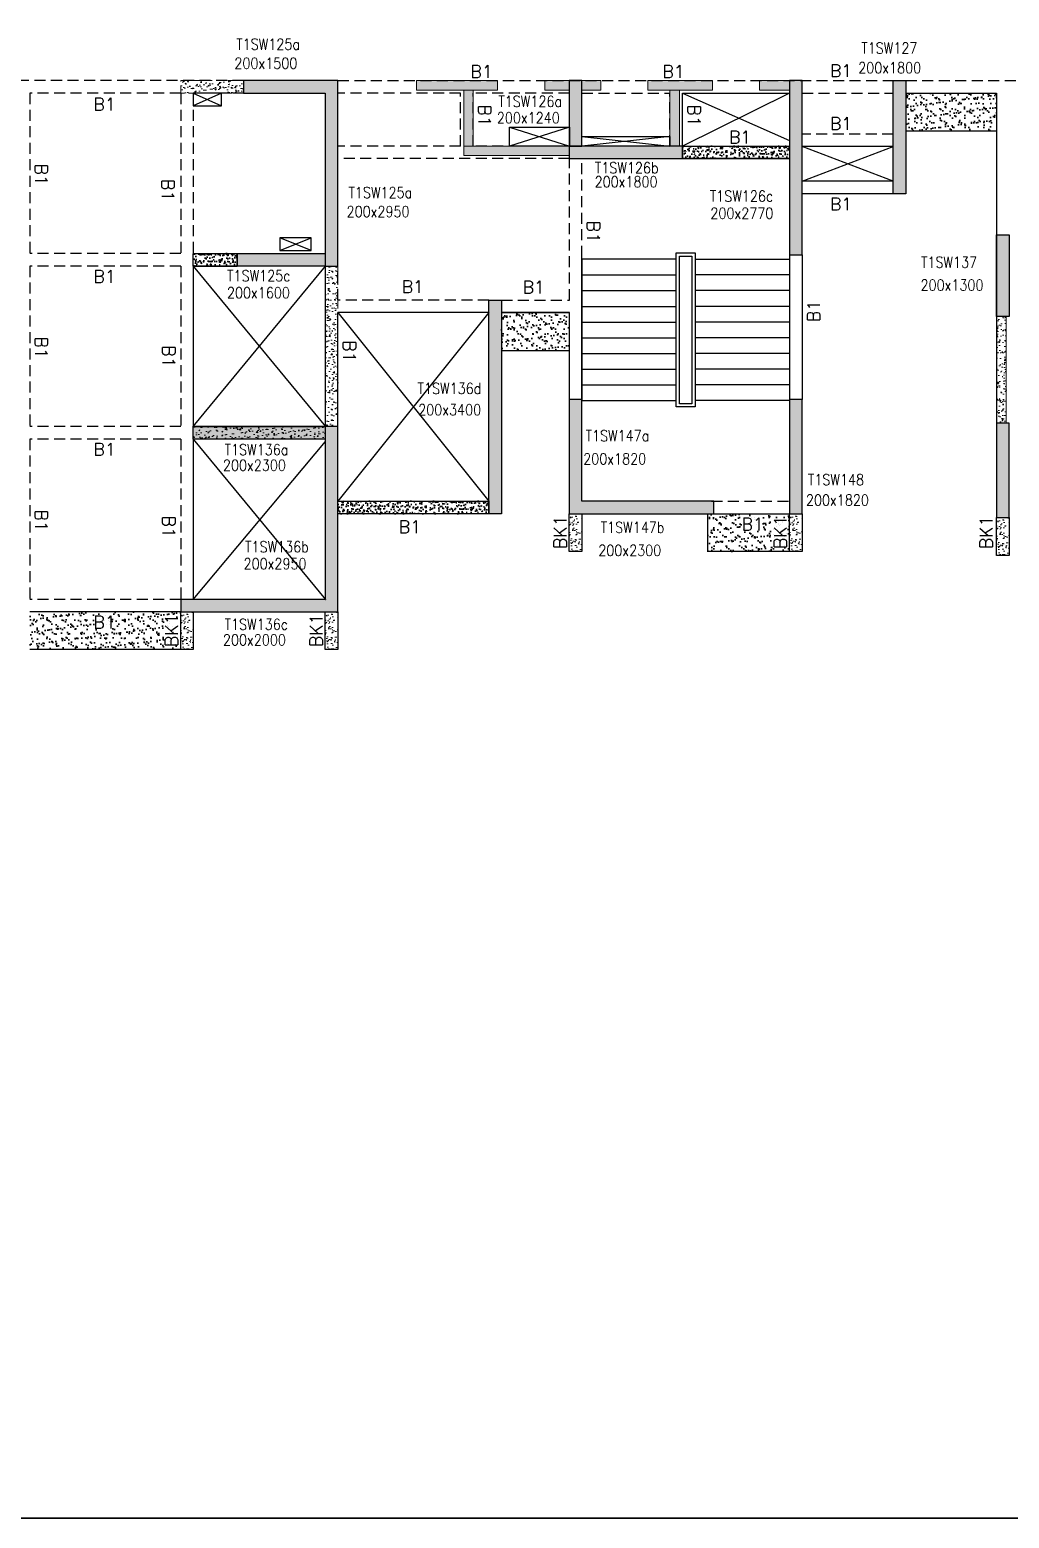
# Model space of a CAD drawing. Header units: millimetres. Extents: x 1078357 to 2594950, y -4969473 to -4636555.
# Drawn here: x 1298697 to 1314272, y -4684349 to -4660675 of the extents above; entities that cross this region are included whole.
import ezdxf

# ---------------------------------------------------------------- set-up
doc = ezdxf.new("R2010")
doc.units = ezdxf.units.MM
doc.header["$PDMODE"] = 35
for name, pattern in [('CONTINOUS', [0]), ('HIDDEN', [0.375, 0.25, -0.125]), ('New Retail block$0$CONTINOUS', [0])]:
    doc.linetypes.add(name, pattern=pattern)
for name, color, linetype, lineweight in [('A-_ANOTDIMA_D-', 6, 'Continuous', 13), ('Boundary', 40, 'Continuous', 30), ('COL. NO.', 30, 'Continuous', 25), ('COL. SIZE', 7, 'Continuous', 25), ('HATCH', 8, 'Continuous', 30), ('Origin', 40, 'Continuous', 30), ('RCC UPSTAND', 43, 'Continuous', 30), ('S-NON STR RCC WALL', 8, 'Continuous', 0)]:
    doc.layers.add(name, color=color, linetype=linetype, lineweight=lineweight)
for name, color, linetype in [('B-200x650', 241, 'HIDDEN'), ('NON STR. RCC WALL', 6, 'Continuous'), ('S-COLUMN_SHEAR WALL', 1, 'Continuous'), ('S-CUT OUT', 3, 'Continuous'), ('S-PROJECTION', 54, 'New Retail block$0$CONTINOUS'), ('S-STAIR', 8, 'Continuous')]:
    doc.layers.add(name, color=color, linetype=linetype)
doc.styles.add('ROMANS', font='romans.shx', dxfattribs={"width": 0.85})
pattern_1 = [(37.47015413, (-4966010.8, 23387093.43), (-4.72361136, 146.8264517), [0, -115.824, 0, -129.54, 0, -123.825]), (7.4701541, (-4966010.8, 23387093.43), (134.9689868, 214.9772528), [0, -62.484, 0, -104.394, 0, -40.005]), (327.47015413, (-4966104.53, 23387093.48), (237.29790347, 0.3075449), [0, -38.1, 0, -137.16, 0, -179.07]), (317.4701541, (-4966104.53, 23387093.48), (229.1017424, 66.759465), [0, -19.05, 0, -89.916, 0, -102.87])]
pattern_2 = [(50, (1260448.77, -4664336.14), (182.18467, -15.9391), [19.05, -209.55]), (355, (1260448.77, -4664336.14), (-35.2434, 191.05685), [15.24, -167.6406]), (100.45144, (1260463.95, -4664337.46), (146.94125, 175.11775), [16.19, -178.09024]), (46.1842, (1260448.77, -4664285.34), (271.079, -42.0423), [28.575, -314.325]), (96.63556, (1260471.36, -4664288.84), (237.4041, 247.4261), [24.285, -267.1356]), (351.18415, (1260448.77, -4664285.34), (237.4041, 247.4261), [22.86, -251.4597]), (21, (1260474.17, -4664298.04), (151.6144, -102.2652), [19.05, -209.55]), (326, (1260474.17, -4664298.04), (61.802, 184.188), [15.24, -167.64]), (71.45144, (1260486.8, -4664306.56), (213.4164, 81.9228), [16.19, -178.0899]), (37.5, (1260448.77, -4664336.135), (3.0886, 84.55504), [0, -165.608, 0, -170.18, 0, -168.275]), (7.5, (1260448.77, -4664336.135), (66.81966, 100.18057), [0, -97.028, 0, -161.798, 0, -64.135]), (327.5, (1260392.13, -4664336.135), (135.5906, -5.72874), [0, -63.5, 0, -198.12, 0, -262.89]), (317.5, (1260366.73, -4664336.14), (148.12918, 25.4265), [0, -82.55, 0, -131.572, 0, -186.69])]

# ---------------------------------------------------------------- blocks, each defined once
blk = doc.blocks.new('G$CD63B60BD')
at = {"layer": 'COL. NO.', "linetype": 'Continuous', "style": 'ROMANS', "width": 0.85}
for s, p in [('T1SW125a', (71784, 7441, -320)), ('T1SW127', (81723, 7381, -320)), ('T1SW126a', (75951, 6532, -320)), ('T1SW126b', (77486, 5476, -320)), ('T1SW125a', (73568, 5083, -320)), ('T1SW126c', (79314, 5025, -320)), ('T1SW137', (82673, 3974, -320)), ('T1SW125c', (71638, 3759, -320)), ('T1SW136d', (74667, 1967, 0)), ('T1SW147a', (77339, 1214, -320)), ('T1SW136a', (71599, 993, -320)), ('T1SW148', (80874, 516, -320)), ('T1SW147b', (77579, -243, -320)), ('T1SW136b', (71924, -552, -320)), ('T1SW136c', (71599, -1785, -320))]:
    blk.add_text(s, height=175, dxfattribs=at).set_placement(p)
at = {"layer": 'COL. SIZE', "linetype": 'Continuous', "style": 'ROMANS', "width": 0.85}
for s, p in [('200x1500', (71754, 7138, -320)), ('200x1800', (81674, 7067, -320)), ('200x1240', (75927, 6271, -320)), ('200x1800', (77482, 5253, -320)), ('200x2950', (73538, 4779, -320)), ('200x2770', (79323, 4753, -320)), ('200x1600', (71636, 3489, -320)), ('200x1300', (82665, 3611, -320)), ('200x3400', (74677, 1628, 0)), ('200x1820', (77301, 847, -320)), ('200x2300', (71572, 745, -320)), ('200x1820', (80843, 191, -320)), ('200x2300', (77541, -609, -320)), ('200x2950', (71900, -821, -320)), ('200x2000', (71572, -2033, -320))]:
    blk.add_text(s, height=175, dxfattribs=at).set_placement(p)

msp = doc.modelspace()

# ---------------------------------------------------------------- hatches: boundary and pattern name
at = {"layer": 'HATCH'}
h = msp.add_hatch(dxfattribs=at)
h.set_pattern_fill('AR-SAND', color=8, scale=3, angle=179.97015)
h.set_pattern_definition([(37.4701541, (-2763766.38, 14021004.98), (-4.72361136, 146.8264517), [0, -115.824, 0, -129.54, 0, -123.825]), (7.4701541, (-2763766.38, 14021004.98), (134.9689868, 214.9772528), [0, -62.484, 0, -104.394, 0, -40.005]), (327.4701541, (-2763860.1, 14021005.02), (237.2979035, 0.3075449), [0, -38.1, 0, -137.16, 0, -179.07]), (317.4701541, (-2763860.1, 14021005.02), (229.1017424, 66.759465), [0, -19.05, 0, -89.916, 0, -102.87])])
h.paths.add_polyline_path([(1314071.9, -4661684.3), (1312626.9, -4661684.3), (1312626.9, -4662284.5), (1314071.9, -4662284.5)])
h = msp.add_hatch(dxfattribs=at)
h.set_pattern_fill('AR-SAND', color=8, scale=3, angle=179.97015)
h.set_pattern_definition([(37.47015413, (-3860991.09, 18705024.16), (-4.72361136, 146.8264517), [0, -115.824, 0, -129.54, 0, -123.825]), (7.4701541, (-3860991.1, 18705024.16), (134.9689868, 214.9772528), [0, -62.484, 0, -104.394, 0, -40.005]), (327.4701541, (-3861084.82, 18705024.21), (237.2979035, 0.3075449), [0, -38.1, 0, -137.16, 0, -179.07]), (317.4701541, (-3861084.82, 18705024.21), (229.1017424, 66.759465), [0, -19.05, 0, -89.916, 0, -102.87])])
h.paths.add_polyline_path([(1307276.9, -4665174.3), (1306196.9, -4665174.3), (1306196.9, -4665774.3), (1307276.9, -4665774.3)])
h = msp.add_hatch(dxfattribs=at)
h.set_pattern_fill('AR-SAND', color=8, scale=3, angle=179.97015)
h.set_pattern_definition(pattern_1)
h.paths.add_polyline_path([(1310776.9, -4668972.7), (1309476.9, -4668974.4), (1309476.9, -4668374.4), (1309536.9, -4668374.4), (1309576.9, -4668374.4), (1310776.9, -4668374.4), (1310776.9, -4668972.7)], is_closed=False)
h.paths.add_polyline_path([(1310369.6, -4668387.9), (1310002.9, -4668387.9), (1310002.9, -4668687.9), (1310369.6, -4668687.9)], flags=24)
h = msp.add_hatch(dxfattribs=at)
h.set_pattern_fill('AR-SAND', color=8, scale=3, angle=179.97015)
h.set_pattern_definition(pattern_1)
h.paths.add_polyline_path([(1298696.9, -4669934.4), (1301096.9, -4669934.4), (1301096.9, -4670534.4), (1298696.9, -4670534.4)])
at = {"layer": 'RCC UPSTAND'}
h = msp.add_hatch(dxfattribs=at)
h.set_pattern_fill('AR-CONC', color=8, scale=20, angle=90)
h.set_pattern_definition([(140, (-1898923.35, -7199943.96), (12.550427, 143.4520365), [15, -165]), (85, (-1898923.35, -7199943.96), (-150.438427, -27.7502667), [12, -132]), (190.4514445, (-1898922.3, -7199932), (-137.887998, 115.7017693), [12.7480384, -140.2284224]), (136.1842, (-1898963.35, -7199943.96), (33.103856, 213.448266), [22.5, -247.5]), (186.6356355, (-1898960.59, -7199926.17), (-194.82372, 186.932389), [19.122068, -210.342752]), (81.184164, (-1898963.35, -7199943.96), (-194.82372, 186.932389), [18, -198]), (111, (-1898953.35, -7199923.96), (80.523778, 119.3814104), [15, -165]), (56, (-1898953.35, -7199923.96), (-145.030009, 48.6630664), [12, -132]), (161.4514447, (-1898946.64, -7199914.01), (-64.5062306, 168.0444753), [12.748038, -140.2284224]), (127.5, (-1898923.35, -7199943.96), (-66.57877077, 2.43197106), [0, -130.4, 0, -134, 0, -132.5]), (97.5, (-1898923.35, -7199943.96), (-78.8823424, 52.6139075), [0, -76.4, 0, -127.4, 0, -50.5]), (57.5, (-1898923.35, -7199988.56), (4.51097435, 106.7644872), [0, -50, 0, -156, 0, -207]), (47.5, (-1898923.35, -7200008.56), (-20.0209965, 116.6372339), [0, -65, 0, -103.6, 0, -147])])
h.paths.add_polyline_path([(1310776.7, -4662524.4), (1310776.7, -4662724.4), (1309076.7, -4662724.4), (1309076.7, -4662524.5)])
h = msp.add_hatch(dxfattribs=at)
h.set_pattern_fill('AR-CONC', color=8, scale=20, angle=90)
h.set_pattern_definition([(140, (-1907703.32, -7201653.97), (12.550427, 143.4520365), [15, -165]), (85, (-1907703.32, -7201653.97), (-150.438427, -27.7502667), [12, -132]), (190.4514445, (-1907702.28, -7201642.01), (-137.887998, 115.7017693), [12.7480384, -140.2284224]), (136.1842, (-1907743.32, -7201653.97), (33.103856, 213.448266), [22.5, -247.5]), (186.6356355, (-1907740.56, -7201636.18), (-194.82372, 186.932389), [19.122068, -210.342752]), (81.184164, (-1907743.32, -7201653.97), (-194.82372, 186.932389), [18, -198]), (111, (-1907733.32, -7201633.97), (80.523778, 119.3814104), [15, -165]), (56, (-1907733.32, -7201633.97), (-145.030009, 48.6630664), [12, -132]), (161.4514447, (-1907726.61, -7201624.02), (-64.5062306, 168.0444753), [12.748038, -140.2284224]), (127.5, (-1907703.323, -7201653.967), (-66.57877077, 2.43197106), [0, -130.4, 0, -134, 0, -132.5]), (97.5, (-1907703.32, -7201653.97), (-78.8823424, 52.6139075), [0, -76.4, 0, -127.4, 0, -50.5]), (57.5, (-1907703.323, -7201698.567), (4.51097435, 106.7644872), [0, -50, 0, -156, 0, -207]), (47.5, (-1907703.32, -7201718.57), (-20.0209965, 116.6372339), [0, -65, 0, -103.6, 0, -147])])
h.paths.add_polyline_path([(1301996.7, -4664234.4), (1301996.7, -4664434.4), (1301296.7, -4664434.5), (1301296.7, -4664234.5)])
h = msp.add_hatch(dxfattribs=at)
h.set_pattern_fill('AR-CONC', color=8, scale=20, angle=90)
h.set_pattern_definition([(140, (-1903703.32, -7205593.96), (12.550427, 143.4520365), [15, -165]), (85, (-1903703.32, -7205593.96), (-150.438427, -27.7502667), [12, -132]), (190.4514445, (-1903702.27, -7205582), (-137.887998, 115.7017693), [12.7480384, -140.2284224]), (136.1842, (-1903743.32, -7205593.96), (33.103856, 213.448266), [22.5, -247.5]), (186.6356355, (-1903740.56, -7205576.17), (-194.82372, 186.932389), [19.122068, -210.342752]), (81.184164, (-1903743.32, -7205593.96), (-194.82372, 186.932389), [18, -198]), (111, (-1903733.32, -7205573.96), (80.523778, 119.3814104), [15, -165]), (56, (-1903733.32, -7205573.96), (-145.030009, 48.6630664), [12, -132]), (161.4514447, (-1903726.61, -7205564), (-64.5062306, 168.0444753), [12.748038, -140.2284224]), (127.5, (-1903703.32, -7205593.955), (-66.57877077, 2.43197106), [0, -130.4, 0, -134, 0, -132.5]), (97.5, (-1903703.32, -7205593.955), (-78.8823424, 52.6139075), [0, -76.4, 0, -127.4, 0, -50.5]), (57.5, (-1903703.32, -7205638.555), (4.51097435, 106.7644872), [0, -50, 0, -156, 0, -207]), (47.5, (-1903703.32, -7205658.555), (-20.0209965, 116.6372339), [0, -65, 0, -103.6, 0, -147])])
h.paths.add_polyline_path([(1305996.7, -4668174.4), (1305996.7, -4668374.4), (1303596.7, -4668374.4), (1303596.7, -4668174.4)])
at = {"layer": 'S-COLUMN_SHEAR WALL', "lineweight": 25}
h = msp.add_hatch(color=1, dxfattribs=at)
h.dxf.hatch_style = 1
h.paths.add_polyline_path([(1302096.7, -4661684.4), (1303396.7, -4661684.4), (1303396.7, -4664434.4), (1303596.7, -4664434.4), (1303596.7, -4661484.4), (1302096.7, -4661484.4)])
h = msp.add_hatch(color=1, dxfattribs=at)
h.dxf.hatch_style = 1
h.paths.add_polyline_path([(1307476.7, -4661484.4), (1307276.7, -4661484.4), (1307276.7, -4662524.4), (1307476.7, -4662524.4)])
h = msp.add_hatch(color=1, dxfattribs=at)
h.dxf.hatch_style = 1
h.paths.add_polyline_path([(1310976.7, -4661484.4), (1310776.7, -4661484.4), (1310776.7, -4664254.4), (1310976.7, -4664254.4)])
h = msp.add_hatch(color=1, dxfattribs=at)
h.dxf.hatch_style = 1
h.paths.add_polyline_path([(1312626.7, -4663284.4), (1312426.7, -4663284.4), (1312426.7, -4661484.4), (1312626.7, -4661484.4)])
h = msp.add_hatch(color=1, dxfattribs=at)
h.dxf.hatch_style = 1
h.paths.add_polyline_path([(1307276.7, -4662724.4), (1309076.7, -4662724.4), (1309076.7, -4662524.5), (1307276.7, -4662524.5)])
h = msp.add_hatch(color=1, dxfattribs=at)
h.dxf.hatch_style = 1
h.paths.add_polyline_path([(1314221.7, -4663934.4), (1314207.9, -4663934.4), (1314163, -4663934.4), (1314071.7, -4663934.4), (1314071.7, -4665234.4), (1314271.7, -4665234.4), (1314271.7, -4664084.4), (1314271.7, -4663934.4)])
h = msp.add_hatch(color=1, dxfattribs=at)
h.dxf.hatch_style = 1
h.paths.add_polyline_path([(1303396.7, -4664234.4), (1303396.7, -4664434.4), (1301996.7, -4664434.4), (1301996.7, -4664234.4)])
h = msp.add_hatch(color=1, dxfattribs=at)
h.dxf.hatch_style = 1
h.paths.add_polyline_path([(1305996.7, -4664974.4), (1305996.7, -4668374.4), (1306196.7, -4668374.4), (1306196.7, -4664974.4)])
h = msp.add_hatch(color=1, dxfattribs=at)
h.dxf.hatch_style = 1
h.paths.add_polyline_path([(1307276.7, -4668374.4), (1309576.7, -4668374.4), (1309576.7, -4668174.4), (1307476.7, -4668174.4), (1307476.7, -4666554.4), (1307276.7, -4666554.4)])
h = msp.add_hatch(color=1, dxfattribs=at)
h.dxf.hatch_style = 1
h.paths.add_polyline_path([(1310976.7, -4666554.4), (1310776.7, -4666554.4), (1310776.7, -4668374.4), (1310976.7, -4668374.4)])
h = msp.add_hatch(color=1, dxfattribs=at)
h.dxf.hatch_style = 1
h.paths.add_polyline_path([(1314071.7, -4668434.4), (1314271.7, -4668434.4), (1314271.7, -4666934.4), (1314071.7, -4666934.4)])
h = msp.add_hatch(color=1, dxfattribs=at)
h.dxf.hatch_style = 1
h.paths.add_polyline_path([(1301096.7, -4669934.4), (1303596.7, -4669934.4), (1303596.7, -4666984.4), (1303396.7, -4666984.4), (1303396.7, -4669734.4), (1301096.7, -4669734.4), (1301096.7, -4669934.4)], is_closed=False)
h = msp.add_hatch(color=1, dxfattribs=at)
h.dxf.hatch_style = 1
h.paths.add_polyline_path([(1301296.7, -4666984.4), (1303396.7, -4666984.4), (1303396.7, -4667184.4), (1301296.7, -4667184.4)])
h = msp.add_hatch(color=1, dxfattribs=at)
h.dxf.hatch_style = 1
h.paths.add_polyline_path([(1303396.7, -4666984.4), (1301296.7, -4666984.4), (1301296.7, -4667184.4), (1303396.7, -4667184.4)])
at = {"layer": 'S-NON STR RCC WALL', "linetype": 'HIDDEN', "ltscale": 500}
h = msp.add_hatch(dxfattribs=at)
h.set_pattern_fill('AR-CONC', color=256, angle=180)
h.set_pattern_definition([(50, (163224.05, 19683.05), (182.184669, -15.9390855), [19.05, -209.55]), (355, (163224.05, 19683.05), (-35.2434214, 191.056845), [15.24, -167.640584]), (100.4514447, (163239.24, 19681.72), (146.941247, 175.117752), [16.190009, -178.0902446]), (46.1842, (163224.05, 19733.85), (271.079041, -42.042328), [28.575, -314.325]), (96.6355576, (163246.64, 19730.35), (237.404134, 247.426125), [24.285023, -267.135608]), (351.184151, (163224.05, 19733.85), (237.404134, 247.426125), [22.859967, -251.459732]), (21, (163249.45, 19721.15), (151.6143913, -102.265198), [19.05, -209.55]), (326, (163249.45, 19721.15), (61.802028, 184.187966), [15.24, -167.64]), (71.451445, (163262.09, 19712.63), (213.416419, 81.922769), [16.190009, -178.0899376]), (37.5, (163224.054, 19683.05), (3.08860325, 84.5550389), [0, -165.608, 0, -170.18, 0, -168.275]), (7.5, (163224.05, 19683.05), (66.8196625, 100.1805748), [0, -97.028, 0, -161.798, 0, -64.135]), (327.5, (163167.41, 19683.05), (135.5905952, -5.728744), [0, -63.5, 0, -198.12, 0, -262.89]), (317.5, (163142.01, 19683.05), (148.1291814, 25.426491), [0, -82.55, 0, -131.572, 0, -186.69])])
h.paths.add_polyline_path([(1301096.9, -4661484.4), (1302096.9, -4661484.4), (1302096.9, -4661684.4), (1301096.9, -4661684.4)])
at = {"layer": 'S-NON STR RCC WALL', "ltscale": 700}
h = msp.add_hatch(dxfattribs=at)
h.set_pattern_fill('AR-CONC', color=256)
h.set_pattern_definition([(50, (154880.57, 155337.33), (182.184669, -15.9390855), [19.05, -209.55]), (355, (154880.57, 155337.33), (-35.2434214, 191.056845), [15.24, -167.640584]), (100.4514447, (154895.75, 155336), (146.941247, 175.117752), [16.190009, -178.0902446]), (46.1842, (154880.57, 155388.13), (271.079041, -42.042328), [28.575, -314.325]), (96.6355576, (154903.16, 155384.63), (237.404134, 247.426125), [24.285023, -267.135608]), (351.184151, (154880.57, 155388.13), (237.404134, 247.426125), [22.859967, -251.459732]), (21, (154905.97, 155375.43), (151.6143913, -102.265198), [19.05, -209.55]), (326, (154905.97, 155375.43), (61.802028, 184.187966), [15.24, -167.64]), (71.451445, (154918.6, 155366.91), (213.416419, 81.922769), [16.190009, -178.0899376]), (37.5, (154880.567, 155337.334), (3.08860325, 84.5550389), [0, -165.608, 0, -170.18, 0, -168.275]), (7.5, (154880.57, 155337.33), (66.8196625, 100.1805748), [0, -97.028, 0, -161.798, 0, -64.135]), (327.5, (154823.925, 155337.334), (135.5905952, -5.728744), [0, -63.5, 0, -198.12, 0, -262.89]), (317.5, (154798.52, 155337.33), (148.1291814, 25.426491), [0, -82.55, 0, -131.572, 0, -186.69])])
h.paths.add_polyline_path([(1310301.9, -4661634.4), (1310776.9, -4661634.4), (1310776.9, -4661484.4), (1310301.9, -4661484.4)])
h.paths.add_polyline_path([(1305596.9, -4661634.4), (1305746.9, -4661634.4), (1305746.9, -4662524.4), (1305596.9, -4662524.4)])
h.paths.add_polyline_path([(1308526.9, -4661634.4), (1309551.9, -4661634.4), (1309551.9, -4661484.4), (1308526.9, -4661484.4)])
h.paths.add_polyline_path([(1307476.9, -4661484.4), (1307776.9, -4661484.4), (1307776.9, -4661634.4), (1307476.9, -4661634.4)])
h.paths.add_polyline_path([(1305596.9, -4662674.4), (1307276.9, -4662674.4), (1307276.9, -4662524.4), (1305596.9, -4662524.4)])
h.paths.add_polyline_path([(1306886.9, -4661634.4), (1307276.9, -4661634.4), (1307276.9, -4661484.4), (1306886.9, -4661484.4)])
h.paths.add_polyline_path([(1304846.9, -4661634.4), (1306136.9, -4661634.4), (1306136.9, -4661484.4), (1304846.9, -4661484.4)])
h.paths.add_polyline_path([(1308876.9, -4661634.4), (1309026.9, -4661634.4), (1309026.9, -4662524.4), (1308876.9, -4662524.4)])
at = {"layer": 'S-NON STR RCC WALL', "linetype": 'HIDDEN', "ltscale": 500}
h = msp.add_hatch(dxfattribs=at)
h.set_pattern_fill('AR-CONC', color=256, angle=180)
h.set_pattern_definition(pattern_2)
h.paths.add_polyline_path([(1303596.9, -4664434.4), (1303396.9, -4664434.4), (1303396.9, -4666984.4), (1303596.9, -4666984.4)])
at = {"layer": 'S-NON STR RCC WALL'}
h = msp.add_hatch(dxfattribs=at)
h.set_pattern_fill('AR-CONC', color=256)
h.set_pattern_definition([(50, (-4011949.1, 18799845.6), (182.184669, -15.9390855), [19.05, -209.55]), (355, (-4011949.1, 18799845.6), (-35.2434214, 191.0568452), [15.24, -167.6405842]), (100.4514447, (-4011933.92, 18799844.27), (146.9412471, 175.1177519), [16.1900088, -178.0902446]), (46.1842, (-4011949.1, 18799896.4), (271.0790409, -42.042328), [28.575, -314.325]), (96.6355576, (-4011926.5, 18799892.9), (237.404134, 247.4261246), [24.285023, -267.135608]), (351.1841512, (-4011949.1, 18799896.4), (237.404134, 247.4261246), [22.859967, -251.459732]), (21, (-4011923.7, 18799883.7), (151.6143913, -102.2651982), [19.05, -209.55]), (326, (-4011923.7, 18799883.7), (61.8020283, 184.1879661), [15.24, -167.64]), (71.451445, (-4011911.07, 18799875.18), (213.4164193, 81.9227689), [16.1900088, -178.0899376]), (37.5, (-4011949.1, 18799845.6), (3.08860325, 84.55503887), [0, -165.608, 0, -170.18, 0, -168.275]), (7.5, (-4011949.1, 18799845.6), (66.8196625, 100.18057482), [0, -97.028, 0, -161.798, 0, -64.135]), (327.5, (-4012005.74, 18799845.6), (135.59059517, -5.728744), [0, -63.5, 0, -198.12, 0, -262.89]), (317.5, (-4012031.14, 18799845.6), (148.1291814, 25.42649103), [0, -82.55, 0, -131.572, 0, -186.69])])
h.paths.add_polyline_path([(1314221.9, -4666934.3), (1314071.9, -4666934.3), (1314071.9, -4665234.4), (1314221.9, -4665234.4)])
at = {"layer": 'S-NON STR RCC WALL', "linetype": 'HIDDEN', "ltscale": 500}
h = msp.add_hatch(dxfattribs=at)
h.set_pattern_fill('AR-CONC', color=256, angle=180)
h.set_pattern_definition(pattern_2)
h.paths.add_polyline_path([(1301296.9, -4666984.4), (1303396.9, -4666984.4), (1303396.9, -4667184.4), (1301296.9, -4667184.4)])
at = {"layer": 'S-NON STR RCC WALL'}
h = msp.add_hatch(dxfattribs=at)
h.set_pattern_fill('AR-CONC', color=256, angle=180)
h.set_pattern_definition([(50, (-8322895.54, 37570732.93), (182.184669, -15.93908554), [19.05, -209.55]), (355, (-8322895.54, 37570732.93), (-35.2434214, 191.0568452), [15.24, -167.6405842]), (100.4514447, (-8322880.36, 37570731.6), (146.9412471, 175.1177519), [16.1900088, -178.0902446]), (46.1842, (-8322895.54, 37570783.73), (271.0790409, -42.0423279), [28.575, -314.325]), (96.6355576, (-8322872.95, 37570780.23), (237.404134, 247.4261246), [24.2850231, -267.1356082]), (351.1841512, (-8322895.54, 37570783.73), (237.404134, 247.4261246), [22.859967, -251.459732]), (21, (-8322870.14, 37570771.03), (151.61439127, -102.2651982), [19.05, -209.55]), (326, (-8322870.14, 37570771.03), (61.80202835, 184.1879661), [15.24, -167.64]), (71.451445, (-8322857.51, 37570762.5), (213.4164193, 81.9227689), [16.1900088, -178.0899376]), (37.5, (-8322895.545, 37570732.93), (3.08860325, 84.55503887), [0, -165.608, 0, -170.18, 0, -168.275]), (7.5, (-8322895.545, 37570732.93), (66.81966251, 100.18057482), [0, -97.028, 0, -161.798, 0, -64.135]), (327.5, (-8322952.19, 37570732.93), (135.59059517, -5.72874399), [0, -63.5, 0, -198.12, 0, -262.89]), (317.5, (-8322977.59, 37570732.93), (148.1291814, 25.42649103), [0, -82.55, 0, -131.572, 0, -186.69])])
h.paths.add_polyline_path([(1307476.7, -4668374.3), (1307276.7, -4668374.3), (1307276.7, -4668974.3), (1307476.7, -4668974.3), (1307476.7, -4668974.3), (1307476.7, -4668374.5)], is_closed=False)
h = msp.add_hatch(dxfattribs=at)
h.set_pattern_fill('AR-CONC', color=256, angle=180)
h.set_pattern_definition([(50, (-8319395.63, 37570732.93), (182.184669, -15.93908554), [19.05, -209.55]), (355, (-8319395.63, 37570732.93), (-35.2434214, 191.0568452), [15.24, -167.6405842]), (100.4514447, (-8319380.45, 37570731.6), (146.9412471, 175.1177519), [16.1900088, -178.0902446]), (46.1842, (-8319395.63, 37570783.73), (271.0790409, -42.0423279), [28.575, -314.325]), (96.6355576, (-8319373.04, 37570780.22), (237.404134, 247.4261246), [24.2850231, -267.1356082]), (351.1841512, (-8319395.63, 37570783.73), (237.404134, 247.4261246), [22.859967, -251.459732]), (21, (-8319370.23, 37570771.03), (151.61439127, -102.2651982), [19.05, -209.55]), (326, (-8319370.23, 37570771.03), (61.80202835, 184.1879661), [15.24, -167.64]), (71.451445, (-8319357.6, 37570762.5), (213.4164193, 81.9227689), [16.1900088, -178.0899376]), (37.5, (-8319395.633, 37570732.93), (3.08860325, 84.55503887), [0, -165.608, 0, -170.18, 0, -168.275]), (7.5, (-8319395.63, 37570732.93), (66.81966251, 100.18057482), [0, -97.028, 0, -161.798, 0, -64.135]), (327.5, (-8319452.275, 37570732.93), (135.59059517, -5.72874399), [0, -63.5, 0, -198.12, 0, -262.89]), (317.5, (-8319477.68, 37570732.93), (148.1291814, 25.42649103), [0, -82.55, 0, -131.572, 0, -186.69])])
h.paths.add_polyline_path([(1310976.6, -4668374.3), (1310776.6, -4668374.3), (1310776.6, -4668974.3), (1310976.6, -4668974.3), (1310976.6, -4668974.3), (1310976.6, -4668374.5)], is_closed=False)
h = msp.add_hatch(dxfattribs=at)
h.set_pattern_fill('AR-CONC', color=256, angle=180)
h.set_pattern_definition([(50, (-8316100.68, 37570672.92), (182.184669, -15.93908554), [19.05, -209.55]), (355, (-8316100.68, 37570672.92), (-35.2434214, 191.0568452), [15.24, -167.6405842]), (100.4514447, (-8316085.5, 37570671.6), (146.9412471, 175.1177519), [16.1900088, -178.0902446]), (46.1842, (-8316100.68, 37570723.72), (271.0790409, -42.0423279), [28.575, -314.325]), (96.6355576, (-8316078.1, 37570720.22), (237.404134, 247.4261246), [24.2850231, -267.1356082]), (351.1841512, (-8316100.68, 37570723.72), (237.404134, 247.4261246), [22.859967, -251.459732]), (21, (-8316075.28, 37570711.02), (151.61439127, -102.2651982), [19.05, -209.55]), (326, (-8316075.28, 37570711.02), (61.80202835, 184.1879661), [15.24, -167.64]), (71.451445, (-8316062.65, 37570702.5), (213.4164193, 81.9227689), [16.1900088, -178.0899376]), (37.5, (-8316100.68, 37570672.92), (3.08860325, 84.55503887), [0, -165.608, 0, -170.18, 0, -168.275]), (7.5, (-8316100.68, 37570672.92), (66.81966251, 100.18057482), [0, -97.028, 0, -161.798, 0, -64.135]), (327.5, (-8316157.324, 37570672.92), (135.59059517, -5.72874399), [0, -63.5, 0, -198.12, 0, -262.89]), (317.5, (-8316182.72, 37570672.92), (148.1291814, 25.42649103), [0, -82.55, 0, -131.572, 0, -186.69])])
h.paths.add_polyline_path([(1314271.6, -4668434.4), (1314071.6, -4668434.4), (1314071.6, -4669034.4), (1314271.6, -4669034.4), (1314271.6, -4669034.4), (1314271.6, -4668434.5)], is_closed=False)
h = msp.add_hatch(dxfattribs=at)
h.set_pattern_fill('AR-CONC', color=256, angle=180)
h.set_pattern_definition([(50, (-8329075.64, 37569172.92), (182.184669, -15.93908554), [19.05, -209.55]), (355, (-8329075.64, 37569172.92), (-35.2434214, 191.0568452), [15.24, -167.6405842]), (100.4514447, (-8329060.46, 37569171.59), (146.9412471, 175.1177519), [16.1900088, -178.0902446]), (46.1842, (-8329075.64, 37569223.72), (271.0790409, -42.0423279), [28.575, -314.325]), (96.6355576, (-8329053.05, 37569220.21), (237.404134, 247.4261246), [24.2850231, -267.1356082]), (351.1841512, (-8329075.64, 37569223.72), (237.404134, 247.4261246), [22.859967, -251.459732]), (21, (-8329050.24, 37569211.02), (151.61439127, -102.2651982), [19.05, -209.55]), (326, (-8329050.24, 37569211.02), (61.80202835, 184.1879661), [15.24, -167.64]), (71.451445, (-8329037.61, 37569202.5), (213.4164193, 81.9227689), [16.1900088, -178.0899376]), (37.5, (-8329075.645, 37569172.92), (3.08860325, 84.55503887), [0, -165.608, 0, -170.18, 0, -168.275]), (7.5, (-8329075.645, 37569172.92), (66.81966251, 100.18057482), [0, -97.028, 0, -161.798, 0, -64.135]), (327.5, (-8329132.29, 37569172.92), (135.59059517, -5.72874399), [0, -63.5, 0, -198.12, 0, -262.89]), (317.5, (-8329157.69, 37569172.92), (148.1291814, 25.42649103), [0, -82.55, 0, -131.572, 0, -186.69])])
h.paths.add_polyline_path([(1301296.6, -4669934.4), (1301096.6, -4669934.4), (1301096.6, -4670534.4), (1301296.6, -4670534.4), (1301296.6, -4670534.4), (1301296.6, -4669934.5)], is_closed=False)
h = msp.add_hatch(dxfattribs=at)
h.set_pattern_fill('AR-CONC', color=256, angle=180)
h.set_pattern_definition([(50, (-8326775.64, 37569172.92), (182.184669, -15.93908554), [19.05, -209.55]), (355, (-8326775.64, 37569172.92), (-35.2434214, 191.0568452), [15.24, -167.6405842]), (100.4514447, (-8326760.46, 37569171.59), (146.9412471, 175.1177519), [16.1900088, -178.0902446]), (46.1842, (-8326775.64, 37569223.72), (271.0790409, -42.0423279), [28.575, -314.325]), (96.6355576, (-8326753.05, 37569220.21), (237.404134, 247.4261246), [24.2850231, -267.1356082]), (351.1841512, (-8326775.64, 37569223.72), (237.404134, 247.4261246), [22.859967, -251.459732]), (21, (-8326750.24, 37569211.02), (151.61439127, -102.2651982), [19.05, -209.55]), (326, (-8326750.24, 37569211.02), (61.80202835, 184.1879661), [15.24, -167.64]), (71.451445, (-8326737.61, 37569202.5), (213.4164193, 81.9227689), [16.1900088, -178.0899376]), (37.5, (-8326775.645, 37569172.92), (3.08860325, 84.55503887), [0, -165.608, 0, -170.18, 0, -168.275]), (7.5, (-8326775.645, 37569172.92), (66.81966251, 100.18057482), [0, -97.028, 0, -161.798, 0, -64.135]), (327.5, (-8326832.29, 37569172.92), (135.59059517, -5.72874399), [0, -63.5, 0, -198.12, 0, -262.89]), (317.5, (-8326857.69, 37569172.92), (148.1291814, 25.42649103), [0, -82.55, 0, -131.572, 0, -186.69])])
h.paths.add_polyline_path([(1303596.6, -4669934.4), (1303396.6, -4669934.4), (1303396.6, -4670534.4), (1303596.6, -4670534.4), (1303596.6, -4670534.4), (1303596.6, -4669934.5)], is_closed=False)

# ---------------------------------------------------------------- linework, layer by layer
at = {"layer": 'B-200x650', "linetype": 'HIDDEN', "ltscale": 700}
for p, q in [((1302096.9, -4661484.3, 0), (1297596.9, -4661484.3, 0)), ((1303596.9, -4661484.4, 0), (1312426.9, -4661484.4, 0)), ((1312626.9, -4661484.4, 0), (1316621.9, -4661484.4, 0)), ((1298696.9, -4661684.4, 0), (1298696.9, -4664234.4, 0)), ((1301096.9, -4661684.4, 0), (1298696.9, -4661684.4, 0)), ((1301096.9, -4661684.4, 0), (1301096.9, -4664234.4, 0)), ((1301296.9, -4661684.4, 0), (1301296.9, -4664234.4, 0)), ((1302096.9, -4661684.4, 0), (1301296.9, -4661684.4, 0)), ((1305546.9, -4661684.4, 0), (1303596.9, -4661684.4, 0)), ((1305546.9, -4662524.4, 0), (1305546.9, -4661684.4, 0)), ((1307276.9, -4661684.4, 0), (1305746.9, -4661684.4, 0)), ((1305746.9, -4662524.4, 0), (1305746.9, -4661684.4, 0)), ((1307476.9, -4661684.4, 0), (1308876.9, -4661684.4, 0)), ((1308876.9, -4662524.4, 0), (1308876.9, -4661684.4, 0)), ((1310976.9, -4661684.4, 0), (1312426.9, -4661684.4, 0)), ((1312426.9, -4662334.3, 0), (1310976.9, -4662334.3, 0)), ((1305546.9, -4662524.4, 0), (1303596.9, -4662524.4, 0)), ((1307276.9, -4662524.4, 0), (1305746.9, -4662524.4, 0)), ((1307276.9, -4662724.4, 0), (1303596.9, -4662724.4, 0)), ((1307276.9, -4664974.4, 0), (1307276.9, -4662724.4, 0)), ((1307476.9, -4664284.4, 0), (1307476.9, -4662724.4, 0)), ((1301096.9, -4664234.4, 0), (1298696.9, -4664234.4, 0)), ((1301296.5, -4664234.4, 0), (1301996.5, -4664234.4, 0)), ((1298696.9, -4664434.4, 0), (1298696.9, -4666984.4, 0)), ((1301096.9, -4664434.4, 0), (1298696.9, -4664434.4, 0)), ((1301096.9, -4664434.4, 0), (1301096.9, -4666984.4, 0)), ((1303596.9, -4664974.4, 0), (1303596.9, -4664434.4, 0)), ((1305996.9, -4664974.4, 0), (1303596.9, -4664974.4, 0)), ((1306196.9, -4664974.4, 0), (1307276.9, -4664974.4, 0)), ((1301096.9, -4666984.4, 0), (1298696.9, -4666984.4, 0)), ((1298696.9, -4667184.4, 0), (1298696.9, -4669774.3, 0)), ((1301096.9, -4667184.4, 0), (1298696.9, -4667184.4, 0)), ((1301096.9, -4667184.4, 0), (1301096.9, -4669774.3, 0)), ((1309536.9, -4668174.4, 0), (1310776.9, -4668174.4, 0)), ((1301096.9, -4669734.4, 0), (1298696.9, -4669734.4, 0))]:
    msp.add_line(p, q, dxfattribs=at)
at = {"layer": 'B-200x650', "linetype": 'CONTINOUS', "ltscale": 700}
for p, q in [((1309076.9, -4662524.4, 0), (1309076.9, -4661684.4, 0)), ((1309076.9, -4661684.4, 0), (1310776.9, -4661684.4, 0)), ((1312626.9, -4661684.4, 0), (1314071.9, -4661684.4, 0)), ((1314071.9, -4661684.4, 0), (1314071.9, -4666934.3, 0)), ((1307476.9, -4666554.4, 0), (1307476.9, -4664284.4, 0)), ((1301296.5, -4664434.4, 0), (1301996.5, -4664434.4, 0)), ((1301296.9, -4664434.4, 0), (1301296.9, -4666984.4, 0)), ((1303396.9, -4666984.4, 0), (1303396.9, -4664434.4, 0)), ((1305996.9, -4665174.4, 0), (1303596.9, -4665174.4, 0)), ((1303596.9, -4666984.4, 0), (1303596.9, -4665174.4, 0)), ((1306196.9, -4665174.4, 0), (1307276.9, -4665174.4, 0)), ((1307276.9, -4666554.4, 0), (1307276.9, -4665174.4, 0)), ((1303396.9, -4666984.4, 0), (1301296.9, -4666984.4, 0)), ((1301296.9, -4667184.4, 0), (1301296.9, -4669734.4, 0)), ((1303396.9, -4667184.4, 0), (1301296.9, -4667184.4, 0)), ((1307276.7, -4668974.3, 0), (1307276.7, -4668374.3, 0)), ((1307476.7, -4668374.3, 0), (1307476.7, -4668974.3, 0)), ((1309536.9, -4668374.4, 0), (1310776.9, -4668374.4, 0)), ((1310776.6, -4668974.3, 0), (1310776.6, -4668374.3, 0)), ((1310976.6, -4668374.3, 0), (1310976.6, -4668974.3, 0)), ((1314071.6, -4669034.4, 0), (1314071.6, -4668434.4, 0)), ((1314271.6, -4668434.4, 0), (1314271.6, -4669034.4, 0)), ((1307476.7, -4668974.3, 0), (1307276.7, -4668974.3, 0)), ((1310976.6, -4668974.3, 0), (1310776.6, -4668974.3, 0)), ((1314271.6, -4669034.4, 0), (1314071.6, -4669034.4, 0)), ((1301096.9, -4669934.4, 0), (1298696.9, -4669934.4, 0)), ((1301096.6, -4670534.4, 0), (1301096.6, -4669934.4, 0)), ((1301296.6, -4669934.4, 0), (1301296.6, -4670534.4, 0)), ((1303396.6, -4670534.4, 0), (1303396.6, -4669934.4, 0)), ((1303596.6, -4669934.4, 0), (1303596.6, -4670534.4, 0)), ((1301296.6, -4670534.4, 0), (1301096.6, -4670534.4, 0)), ((1303596.6, -4670534.4, 0), (1303396.6, -4670534.4, 0))]:
    msp.add_line(p, q, dxfattribs=at)
at = {"layer": 'B-200x650', "linetype": 'Continuous', "ltscale": 700}
for p, q in [((1309076.7, -4662524.5, 0), (1310776.7, -4662524.4, 0)), ((1312426.9, -4662534.3, 0), (1310976.9, -4662534.3, 0)), ((1309076.7, -4662724.4, 0), (1310776.7, -4662724.5, 0)), ((1312426.9, -4663084.3, 0), (1310976.9, -4663084.3, 0)), ((1312426.9, -4663284.3, 0), (1310976.9, -4663284.3, 0)), ((1310776.9, -4664254.4, 0), (1310776.9, -4666554.4, 0)), ((1310976.9, -4664254.4, 0), (1310976.9, -4666554.4, 0))]:
    msp.add_line(p, q, dxfattribs=at)
at = {"layer": 'B-200x650', "linetype": 'CONTINOUS', "ltscale": 700, "elevation": 0}
msp.add_lwpolyline([(1303596.9, -4668174.4), (1305996.7, -4668174.4), (1305996.7, -4668374.4), (1303596.9, -4668374.4)], close=True, dxfattribs=at)
at = {"layer": 'Boundary', "ltscale": 700, "elevation": 0}
msp.add_lwpolyline([(1220842.9, -4636994.1), (1327544.7, -4636994.1), (1327544.7, -4684348.8), (1220842.9, -4684348.8)], close=True, dxfattribs=at)
at = {"layer": 'NON STR. RCC WALL', "elevation": 0}
for points in [[(1310776.7, -4662524.4), (1310776.7, -4662724.4), (1309076.7, -4662724.4), (1309076.7, -4662524.5)], [(1301996.7, -4664234.4), (1301996.7, -4664434.4), (1301296.7, -4664434.5), (1301296.7, -4664234.5)], [(1305996.7, -4668174.4), (1305996.7, -4668374.4), (1303596.7, -4668374.4), (1303596.7, -4668174.4)]]:
    msp.add_lwpolyline(points, close=True, dxfattribs=at)
at = {"layer": 'Origin', "ltscale": 700}
msp.add_point((1303396.7, -4669734.4, 0), dxfattribs=at)
at = {"layer": 'S-COLUMN_SHEAR WALL', "color": 1, "lineweight": 25}
msp.add_line((1309076.7, -4662524.5, 0), (1309076.7, -4662724.4, 0), dxfattribs=at)
at = {"layer": 'S-COLUMN_SHEAR WALL', "color": 1, "lineweight": 25, "elevation": 0}
for points in [[(1302096.7, -4661684.4), (1303396.7, -4661684.4), (1303396.7, -4664434.4), (1303596.7, -4664434.4), (1303596.7, -4661484.4), (1302096.7, -4661484.4), (1302096.7, -4661684.4)], [(1301096.7, -4669934.4), (1303596.7, -4669934.4), (1303596.7, -4666984.4), (1303396.7, -4666984.4), (1303396.7, -4669734.4), (1301096.7, -4669734.4), (1301096.7, -4669934.4)]]:
    msp.add_lwpolyline(points, dxfattribs=at)
for points in [[(1307476.7, -4661484.4), (1307276.7, -4661484.4), (1307276.7, -4662524.5), (1307476.7, -4662524.5)], [(1310976.7, -4661484.4), (1310776.7, -4661484.4), (1310776.6, -4664254.4), (1310976.6, -4664254.4)], [(1312626.7, -4663284.4), (1312426.7, -4663284.4), (1312426.7, -4661484.4), (1312626.7, -4661484.4)], [(1307276.7, -4662724.4), (1309076.7, -4662724.4), (1309076.7, -4662524.5), (1307276.7, -4662524.5)], [(1314071.7, -4663934.4), (1314271.7, -4663934.4), (1314271.7, -4665234.4), (1314071.7, -4665234.4)], [(1303396.7, -4664234.4), (1303396.7, -4664434.4), (1301996.7, -4664434.4), (1301996.7, -4664234.4)], [(1305996.7, -4664974.4), (1306196.7, -4664974.4), (1306196.7, -4668374.4), (1305996.7, -4668374.4)], [(1307276.7, -4668374.4), (1309576.7, -4668374.4), (1309576.7, -4668174.4), (1307476.7, -4668174.4), (1307476.7, -4666554.4), (1307276.7, -4666554.4)], [(1310976.7, -4666554.4), (1310776.7, -4666554.4), (1310776.7, -4668374.4), (1310976.7, -4668374.4)], [(1314071.7, -4668434.4), (1314271.7, -4668434.4), (1314271.7, -4666934.4), (1314071.7, -4666934.4)], [(1301296.7, -4666984.4), (1303396.7, -4666984.4), (1303396.7, -4667184.4), (1301296.7, -4667184.4)]]:
    msp.add_lwpolyline(points, close=True, dxfattribs=at)
at = {"layer": 'S-CUT OUT', "ltscale": 700}
for p, q in [((1301296.6, -4661684.4, 0), (1301746.6, -4661884.4, 0)), ((1301746.6, -4661684.4, 0), (1301296.6, -4661884.4, 0)), ((1302671.6, -4664184.4, 0), (1303171.6, -4663984.4, 0)), ((1303171.6, -4664184.4, 0), (1302671.6, -4663984.4, 0))]:
    msp.add_line(p, q, dxfattribs=at)
at = {"layer": 'S-CUT OUT'}
for p, q in [((1309076.9, -4661684.4, 0), (1310776.9, -4662434.4, 0)), ((1310776.9, -4661684.4, 0), (1309076.9, -4662524.4, 0)), ((1306326.9, -4662224.3, 0), (1307276.9, -4662524.4, 0)), ((1307276.9, -4662224.3, 0), (1306326.9, -4662524.3, 0)), ((1308876.9, -4662374.3, 0), (1307476.9, -4662524.4, 0)), ((1307476.9, -4662374.3, 0), (1308876.9, -4662524.4, 0)), ((1310976.9, -4663084.3, 0), (1312426.9, -4662534.3, 0)), ((1312426.9, -4663084.3, 0), (1310976.9, -4662534.3, 0))]:
    msp.add_line(p, q, dxfattribs=at)
at = {"layer": 'S-CUT OUT', "ltscale": 700, "elevation": 0}
for points in [[(1301746.6, -4661684.4), (1301296.6, -4661684.4), (1301296.6, -4661884.4), (1301746.6, -4661884.4)], [(1303171.6, -4663984.4), (1302671.6, -4663984.4), (1302671.6, -4664184.4), (1303171.6, -4664184.4)]]:
    msp.add_lwpolyline(points, close=True, dxfattribs=at)
at = {"layer": 'S-CUT OUT', "elevation": 0}
for points in [[(1306326.9, -4662224.3), (1307276.9, -4662224.3), (1307276.9, -4662524.3), (1306326.9, -4662524.3)], [(1307476.9, -4662374.3), (1308876.9, -4662374.3), (1308876.9, -4662524.3), (1307476.9, -4662524.3)]]:
    msp.add_lwpolyline(points, close=True, dxfattribs=at)
for points in [[(1301296.9, -4666984.4), (1303396.9, -4664434.4)], [(1301296.9, -4664434.4), (1303396.9, -4666984.4)], [(1305996.9, -4665174.4), (1303596.9, -4668174.4)], [(1303596.9, -4665174.4), (1305996.9, -4668174.4)], [(1301296.9, -4667184.4), (1303396.9, -4669734.4)], [(1301296.9, -4669734.4), (1303396.9, -4667224.3)]]:
    msp.add_lwpolyline(points, dxfattribs=at)
at = {"layer": 'S-NON STR RCC WALL', "linetype": 'HIDDEN', "ltscale": 500, "elevation": 0}
for points in [[(1301096.9, -4661484.4), (1302096.9, -4661484.4), (1302096.9, -4661684.4), (1301096.9, -4661684.4)], [(1303596.9, -4664434.4), (1303396.9, -4664434.4), (1303396.9, -4666984.4), (1303596.9, -4666984.4)], [(1301296.9, -4666984.4), (1303396.9, -4666984.4), (1303396.9, -4667184.4), (1301296.9, -4667184.4)]]:
    msp.add_lwpolyline(points, close=True, dxfattribs=at)
at = {"layer": 'S-NON STR RCC WALL', "ltscale": 700, "elevation": 0}
for points in [[(1304846.9, -4661634.4), (1306136.9, -4661634.4), (1306136.9, -4661484.4), (1304846.9, -4661484.4)], [(1306886.9, -4661634.4), (1307276.9, -4661634.4), (1307276.9, -4661484.4), (1306886.9, -4661484.4)], [(1307476.9, -4661484.4), (1307776.9, -4661484.4), (1307776.9, -4661634.4), (1307476.9, -4661634.4)], [(1308526.9, -4661634.4), (1309551.9, -4661634.4), (1309551.9, -4661484.4), (1308526.9, -4661484.4)], [(1310301.9, -4661634.4), (1310776.9, -4661634.4), (1310776.9, -4661484.4), (1310301.9, -4661484.4)], [(1305596.9, -4661634.4), (1305746.9, -4661634.4), (1305746.9, -4662524.4), (1305596.9, -4662524.4)], [(1308876.9, -4661634.4), (1309026.9, -4661634.4), (1309026.9, -4662524.4), (1308876.9, -4662524.4)], [(1305596.9, -4662674.4), (1307276.9, -4662674.4), (1307276.9, -4662524.4), (1305596.9, -4662524.4)]]:
    msp.add_lwpolyline(points, close=True, dxfattribs=at)
at = {"layer": 'S-NON STR RCC WALL', "elevation": 0}
msp.add_lwpolyline([(1314221.9, -4666934.3), (1314071.9, -4666934.3), (1314071.9, -4665234.4), (1314221.9, -4665234.4)], close=True, dxfattribs=at)
at = {"layer": 'S-PROJECTION'}
for p, q in [((1312626.9, -4662284.4, 0), (1314071.9, -4662284.4, 0)), ((1310776.9, -4668972.7, 0), (1310776.9, -4668774.4, 0)), ((1301096.9, -4670534.4, 0), (1301096.9, -4670334.4, 0)), ((1301096.9, -4670534.4, 0), (1298696.9, -4670534.4, 0))]:
    msp.add_line(p, q, dxfattribs=at)
at = {"layer": 'S-PROJECTION', "elevation": 0}
msp.add_lwpolyline([(1307276.9, -4665174.3), (1306196.9, -4665174.3), (1306196.9, -4665774.3), (1307276.9, -4665774.3)], close=True, dxfattribs=at)
msp.add_lwpolyline([(1310776.9, -4668972.7), (1309476.9, -4668974.4), (1309476.9, -4668374.4)], dxfattribs=at)
at = {"layer": 'S-STAIR', "elevation": 0}
for points in [[(1308976.9, -4664324.4), (1307476.9, -4664324.4)], [(1307476.9, -4664324.4), (1307476.9, -4666574.4), (1308976.9, -4666574.4)], [(1309276.9, -4664324.4), (1310776.9, -4664324.4)], [(1310776.9, -4664324.4), (1310776.9, -4666574.4), (1309276.9, -4666574.4)], [(1307476.9, -4664574.4), (1308976.9, -4664574.4)], [(1310776.9, -4664574.4), (1309276.9, -4664574.4)], [(1307476.9, -4664824.4), (1308976.9, -4664824.4)], [(1310776.9, -4664824.4), (1309276.9, -4664824.4)], [(1307476.9, -4665074.4), (1308976.9, -4665074.4)], [(1310776.9, -4665074.4), (1309276.9, -4665074.4)], [(1307476.9, -4665324.4), (1308976.9, -4665324.4)], [(1310776.9, -4665324.4), (1309276.9, -4665324.4)], [(1307476.9, -4665574.4), (1308976.9, -4665574.4)], [(1310776.9, -4665574.4), (1309276.9, -4665574.4)], [(1307476.9, -4665824.4), (1308976.9, -4665824.4)], [(1310776.9, -4665824.4), (1309276.9, -4665824.4)], [(1307476.9, -4666074.4), (1308976.9, -4666074.4)], [(1310776.9, -4666074.4), (1309276.9, -4666074.4)], [(1307476.9, -4666324.4), (1308976.9, -4666324.4)], [(1310776.9, -4666324.4), (1309276.9, -4666324.4)]]:
    msp.add_lwpolyline(points, dxfattribs=at)
for points in [[(1309276.9, -4664224.4), (1309276.9, -4666674.4), (1308976.9, -4666674.4), (1308976.9, -4664224.4)], [(1309226.9, -4664274.4), (1309226.9, -4666624.4), (1309026.9, -4666624.4), (1309026.9, -4664274.4)]]:
    msp.add_lwpolyline(points, close=True, dxfattribs=at)

# ---------------------------------------------------------------- block references
at = {"layer": 'A-_ANOTDIMA_D-', "color": 2, "ltscale": 700}
msp.add_blockref('G$CD63B60BD', (1230196.7, -4668434.4, 0), dxfattribs=at)

# ---------------------------------------------------------------- texts
at = {"layer": 'B-200x650', "linetype": 'HIDDEN', "ltscale": 500, "style": 'ROMANS'}
for rotation, p in [(359.99906, (1305705.1, -4661440.5, -2.7)), (359.99906, (1308757, -4661440.5, -2.7)), (359.99906, (1311422.4, -4661426.4, -2.7)), (359.99906, (1299709.7, -4661960.1, -2.7)), (269.99906, (1305830.8, -4661865.6, -2.7)), (269.99906, (1309160.8, -4661865.6, -2.7)), (359.99906, (1311422.4, -4662267.2, -2.7)), (359.99906, (1309816.8, -4662483.2, -2.7)), (269.99906, (1298780.8, -4662805.6, -2.7)), (269.99906, (1300794.6, -4663050.8, -2.7)), (359.99906, (1311422.4, -4663546.7, -2.7)), (359.99906, (1299709.7, -4664697.9, -2.7)), (359.99906, (1304611.4, -4664861.3, -2.7)), (359.99906, (1306535.2, -4664869.3, -2.7)), (89.99906, (1311262, -4665325.4, -2.7)), (269.99906, (1298780.8, -4665555.6, -2.7)), (269.99906, (1300807, -4665696.5, -2.7)), (359.99906, (1299709.7, -4667447.9, -2.7)), (269.99906, (1298780.8, -4668305.6, -2.7)), (269.99906, (1300809, -4668405.2, -2.7)), (359.99906, (1304564.8, -4668680.5, -2.7)), (359.99906, (1299709.4, -4670197.9, -2.7))]:
    msp.add_text('B1', height=200, rotation=rotation, dxfattribs=at).set_placement(p)
at = {"layer": 'B-200x650', "linetype": 'HIDDEN', "ltscale": 700, "style": 'ROMANS'}
for p in [(1307560.8, -4663714.4, -2.7), (1303680.8, -4665615.9, -2.7)]:
    msp.add_text('B1', height=200, rotation=269.99906, dxfattribs=at).set_placement(p)
at = {"layer": 'B-200x650', "linetype": 'CONTINOUS', "ltscale": 700, "style": 'ROMANS'}
for s, rotation, p in [('BK1', 90, (1307232.1, -4668931.6, 50)), ('B1', 359.99906, (1310014.8, -4668637.9, -2.7)), ('BK1', 90, (1310732, -4668931.6, 50)), ('BK1', 90, (1314004.3, -4668934, 50)), ('BK1', 90, (1301052, -4670491.6, 50)), ('BK1', 90, (1303352, -4670491.6, 50))]:
    msp.add_text(s, height=200, rotation=rotation, dxfattribs=at).set_placement(p)

doc.saveas('drawing.dxf')
